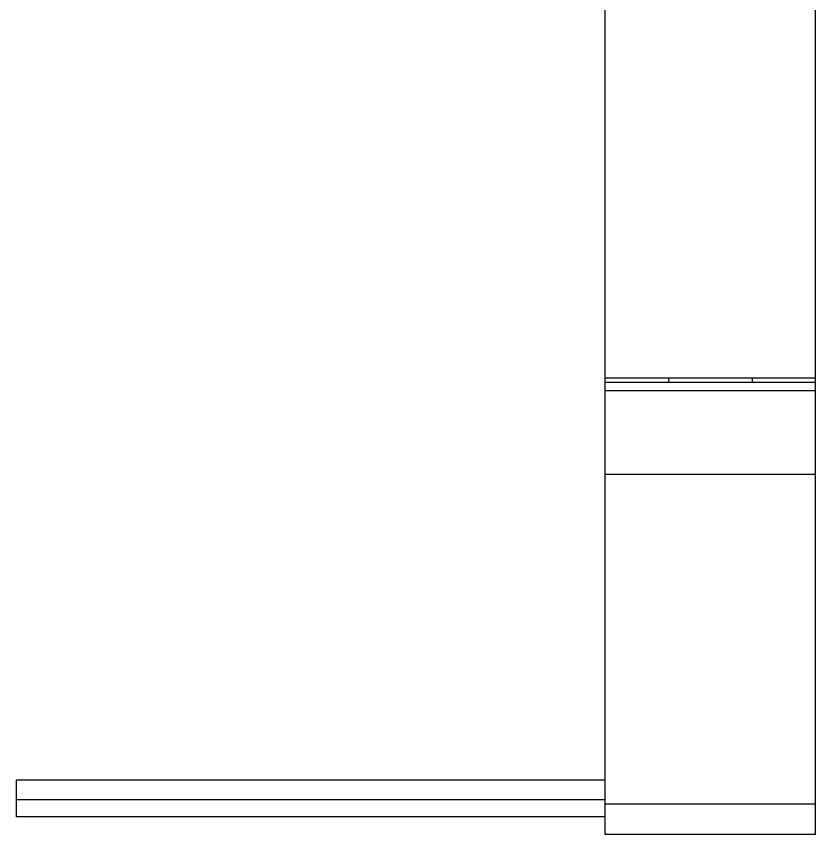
# Model space of a CAD drawing. Header units: millimetres. Extents: x 0 to 432, y 0 to 279.
# Drawn here: x 288.51 to 307.51, y 120.25 to 139.7 of the extents above; entities that cross this region are included whole.
import ezdxf

# ---------------------------------------------------------------- set-up
doc = ezdxf.new("R2010")
doc.units = ezdxf.units.MM
doc.header["$LTSCALE"] = 23.749
doc.layers.get('0').update_dxf_attribs({"linetype": 'CONTINUOUS'})

msp = doc.modelspace()

# ---------------------------------------------------------------- linework, layer by layer
at = {"color": 3, "linetype": 'CONTINUOUS'}
for p, q in [((302.513, 131.096), (302.513, 176.588)), ((307.513, 131.096), (307.513, 176.588)), ((307.513, 131.096), (302.513, 131.096)), ((288.513, 121.55), (302.513, 121.55)), ((288.513, 121.071), (288.513, 121.55)), ((302.513, 121.071), (288.513, 121.071))]:
    msp.add_line(p, q, dxfattribs=at)
at = {"color": 7, "linetype": 'CONTINUOUS'}
for p, q in [((302.513, 120.247), (302.513, 131.096)), ((307.513, 130.997), (302.513, 130.997)), ((304.013, 131.096), (304.013, 130.997)), ((306.013, 130.997), (306.013, 131.096)), ((307.513, 120.247), (307.513, 131.096)), ((307.513, 130.798), (302.513, 130.798)), ((307.513, 128.81), (302.513, 128.81)), ((288.513, 120.672), (288.513, 121.071)), ((307.513, 120.97), (302.513, 120.97)), ((302.513, 120.672), (288.513, 120.672)), ((307.513, 120.247), (302.513, 120.247))]:
    msp.add_line(p, q, dxfattribs=at)

doc.saveas('drawing.dxf')
